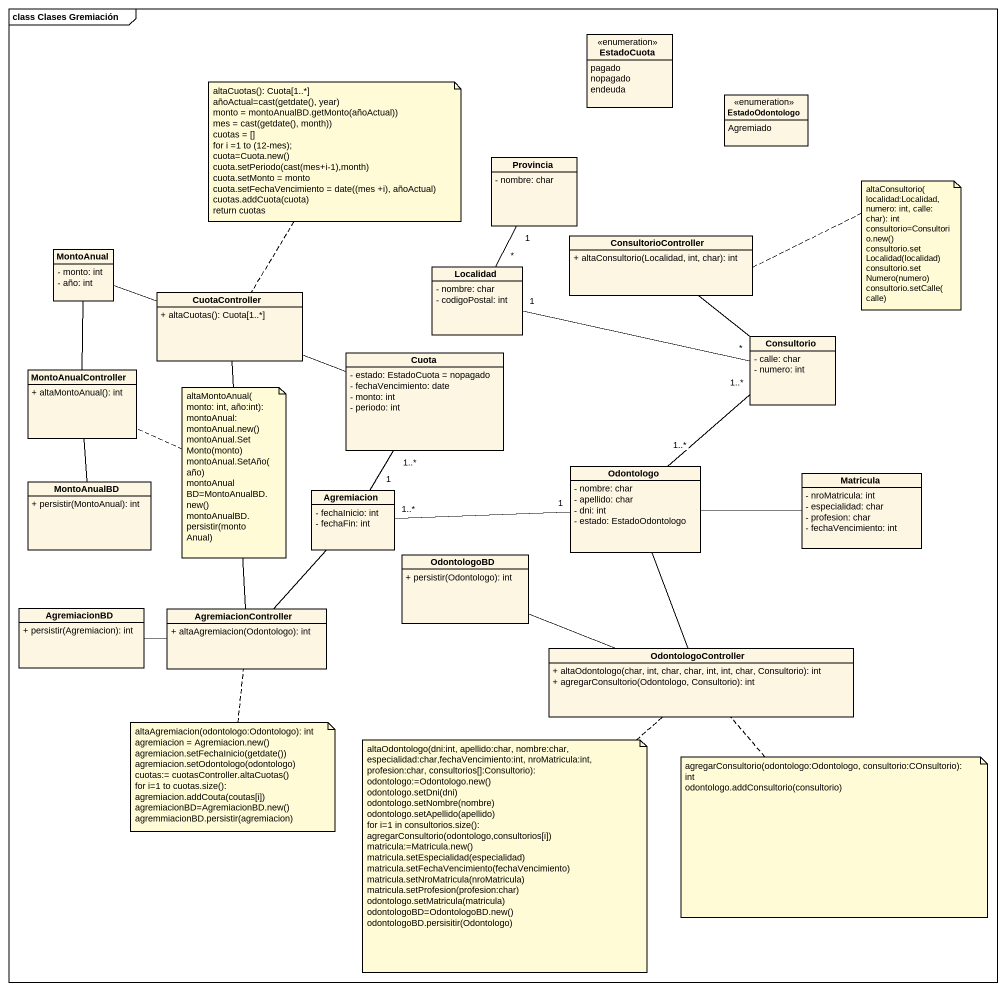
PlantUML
@startuml
mainframe class Clases Gremiación
hide circle
hide empty members
skinparam classAttributeIconSize 0
enum EstadoCuota {
  pagado
  nopagado
  endeuda
}
enum EstadoOdontologo {
  Agremiado
}
class Provincia {
  - nombre: char
}
class MontoAnual {
  - monto: int
  - año: int
}
class Localidad {
  - nombre: char
  - codigoPostal: int
}
class ConsultorioController {
  + altaConsultorio(Localidad, int, char): int
}
class CuotaController {
  + altaCuotas(): Cuota[1..*]
}
class Consultorio {
  - calle: char
  - numero: int
}
class MontoAnualController {
  + altaMontoAnual(): int
}
class Cuota {
  - estado: EstadoCuota = nopagado
  - fechaVencimiento: date
  - monto: int
  - periodo: int
}
class Odontologo {
  - nombre: char
  - apellido: char
  - dni: int
  - estado: EstadoOdontologo
}
class MontoAnualBD {
  + persistir(MontoAnual): int
}
class Agremiacion {
  - fechaInicio: int
  - fechaFin: int
}
class Matricula {
  - nroMatricula: int
  - especialidad: char
  - profesion: char
  - fechaVencimiento: int
}
class OdontologoBD {
  + persistir(Odontologo): int
}
class AgremiacionBD {
  + persistir(Agremiacion): int
}
class AgremiacionController {
  + altaAgremiacion(Odontologo): int
}
class OdontologoController {
  + altaOdontologo(char, int, char, char, int, int, char, Consultorio): int
  + agregarConsultorio(Odontologo, Consultorio): int
}
Provincia "1" -- "*" Localidad
ConsultorioController -- Consultorio
CuotaController -left- MontoAnual
CuotaController -right- Cuota
CuotaController -- AgremiacionController
Consultorio "*" -left- "1" Localidad
MontoAnualController -up- MontoAnual
Cuota "1..*" -- "1" Agremiacion
Odontologo "1..*" -up- "1..*" Consultorio
Odontologo "1" -left- "1..*" Agremiacion
Odontologo -right- Matricula
MontoAnualBD -up- MontoAnualController
AgremiacionBD -right- AgremiacionController
AgremiacionController -up- Agremiacion
OdontologoController -up- Odontologo
OdontologoController -left- OdontologoBD
note top of CuotaController
  altaCuotas(): Cuota[1..*]
  añoActual=cast(getdate(), year)
  monto = montoAnualBD.getMonto(añoActual))
  mes = cast(getdate(), month))
  cuotas = []
  for i =1 to (12-mes);
  cuota=Cuota.new()
  cuota.setPeriodo(cast(mes+i-1),month)
  cuota.setMonto = monto
  cuota.setFechaVencimiento = date((mes +i), añoActual)
  cuotas.addCuota(cuota)
  return cuotas
end note
note right of ConsultorioController
  altaConsultorio(localidad:Localidad, numero: int, calle: char): int
  consultorio=Consultorio.new()
  consultorio.setLocalidad(localidad)
  consultorio.setNumero(numero)
  consultorio.setCalle(calle)
end note
note right of MontoAnualController
  altaMontoAnual(monto: int, año:int):
  montoAnual: montoAnual.new()
  montoAnual.SetMonto(monto)
  montoAnual.SetAño(año)
  montoAnualBD=MontoAnualBD.new()
  montoAnualBD.persistir(montoAnual)
end note
note bottom of AgremiacionController
  altaAgremiacion(odontologo:Odontologo): int
  agremiacion = Agremiacion.new()
  agremiacion.setFechaInicio(getdate())
  agremiacion.setOdontologo(odontologo)
  cuotas:= cuotasController.altaCuotas()
  for i=1 to cuotas.size():
  agremiacion.addCouta(coutas[i])
  agremiacionBD=AgremiacionBD.new()
  agremmiacionBD.persistir(agremiacion)
end note
note bottom of OdontologoController
  altaOdontologo(dni:int, apellido:char, nombre:char, especialidad:char,fechaVencimiento:int, nroMatricula:int, profesion:char, consultorios[]:Consultorio):
  odontologo:=Odontologo.new()
  odontologo.setDni(dni)
  odontologo.setNombre(nombre)
  odontologo.setApellido(apellido)
  for i=1 in consultorios.size():
  agregarConsultorio(odontologo,consultorios[i])
  matricula:=Matricula.new()
  matricula.setEspecialidad(especialidad)
  matricula.setFechaVencimiento(fechaVencimiento)
  matricula.setNroMatricula(nroMatricula)
  matricula.setProfesion(profesion:char)
  odontologo.setMatricula(matricula)
  odontologoBD=OdontologoBD.new()
  odontologoBD.persisitir(Odontologo)
end note
note bottom of OdontologoController
  agregarConsultorio(odontologo:Odontologo, consultorio:COnsultorio): int
  odontologo.addConsultorio(consultorio)
end note
@enduml
